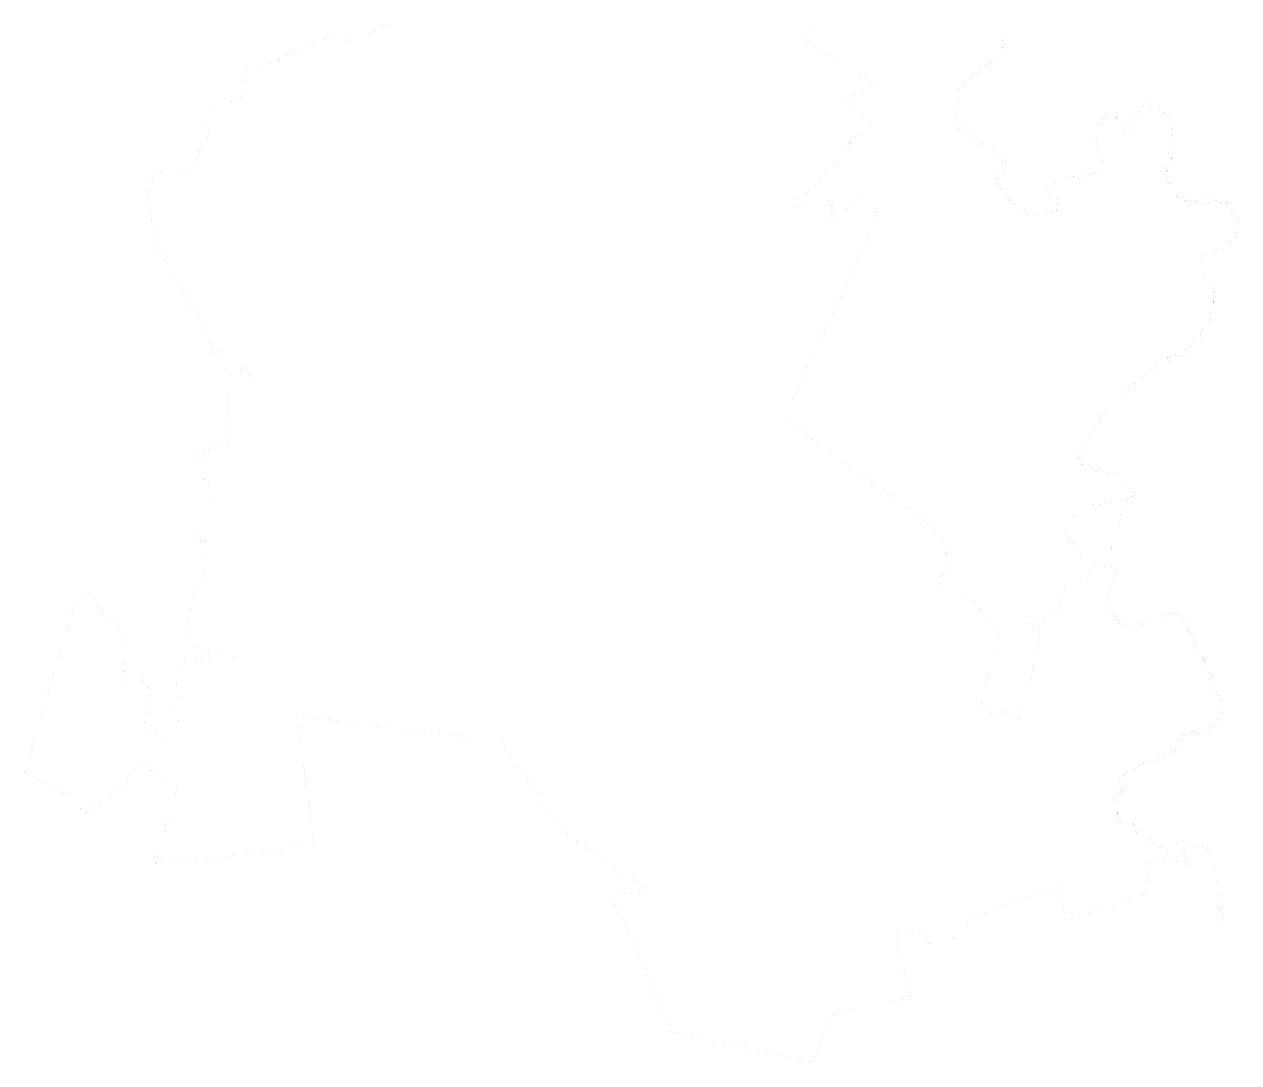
# Model space of a CAD drawing. Header units: millimetres. Extents: x 1265826 to 1360210, y 383897 to 506623.
# Drawn here: x 1345073 to 1357670, y 383897 to 394674 of the extents above; entities that cross this region are included whole.
import ezdxf

# ---------------------------------------------------------------- set-up
doc = ezdxf.new("R2010")
doc.units = ezdxf.units.MM
doc.layers.add('14', color=7, linetype='Continuous')

msp = doc.modelspace()

# ---------------------------------------------------------------- linework, layer by layer
at = {"layer": '14', "color": 12, "const_width": 0.17, "flags": 128}
for points in [[(1348866.2, 394705.9), (1348809.9, 394662.3), (1348757.1, 394631.2), (1348712.8, 394600.4), (1348642.2, 394571.1), (1348605.2, 394553.1), (1348555.6, 394531.5), (1348507.9, 394502.8), (1348478.3, 394499), (1348425.9, 394517.5), (1348372, 394529.6), (1348315.4, 394553.5), (1348284.8, 394566.5), (1348252.3, 394564.8), (1348212.7, 394543), (1348181.4, 394518), (1348115.8, 394489), (1348068.3, 394477), (1348023.4, 394457.5), (1347970.4, 394438.3), (1347910.9, 394409.9), (1347847.6, 394381), (1347795.7, 394351.3), (1347743.4, 394309.7), (1347687.6, 394290.5), (1347634.4, 394275.7), (1347609.4, 394267.4), (1347579.3, 394256.6), (1347557.9, 394254.1), (1347496, 394244.3), (1347478.4, 394244.5), (1347450.5, 394247), (1347396.5, 394224.6), (1347375.4, 394173.5), (1347364.5, 394100.9), (1347360.3, 394034.6), (1347351.5, 393967.5), (1347317.1, 393900.2), (1347275.5, 393867.7), (1347210.3, 393869.6), (1347172.5, 393875.2), (1347137.2, 393874.8), (1347108.1, 393845.2), (1347078.6, 393838.6), (1347052.5, 393824.8), (1347040.7, 393807.4), (1347024.2, 393789.4), (1346990.6, 393753.2), (1346960, 393728.1), (1346943.6, 393700.9), (1346940.7, 393676.6), (1346960.6, 393647.9), (1346990.3, 393622.9), (1346996.5, 393569), (1346972.5, 393506), (1346950.2, 393450.9), (1346902.9, 393377.1), (1346876, 393310), (1346834.4, 393210.5), (1346776.6, 393139.4), (1346700.6, 393149.9), (1346603.1, 393179.9), (1346529.6, 393216.5), (1346504.3, 393177), (1346508.9, 393165.2), (1346426.7, 393029.2), (1346366.1, 393062.6), (1346330.2, 393088.1), (1346340.3, 393006.8), (1346347.7, 392949.5), (1346343.2, 392949.7), (1346347.4, 392922.5), (1346351.9, 392922.4), (1346415.7, 392493.2), (1346437.9, 392408.6), (1346862.1, 391633.4), (1347013.2, 391350.9), (1347015.6, 391315.9), (1347023.4, 391308.7), (1347030.3, 391297.1), (1347031.6, 391269.7), (1347077.1, 391280), (1347112.9, 391288.7), (1347126.2, 391286.3), (1347130.9, 391261.7), (1347149.1, 391175.2), (1347160.3, 391127), (1347163.9, 391085.7), (1347168.6, 391029.6), (1347361.8, 391108.1), (1347370.3, 391110.8), (1347417.5, 390961.3), (1347326.1, 390922.3), (1347261.7, 390895.8), (1347217.8, 390880.8), (1347177.2, 390872.4), (1347187.8, 390671.3), (1347200.9, 390442.1), (1347205.4, 390337.9), (1347003.2, 390330.5), (1346992.8, 390241.3), (1346885.5, 390234.1), (1346875.9, 390171.4), (1346872.9, 390137.2), (1346965.6, 390141.1), (1346950.7, 390035.9), (1346947.2, 389995.7), (1346945.8, 389962.5), (1346945.3, 389943.7), (1346958.5, 389919.3), (1347006.1, 389865.4), (1347028.6, 389840), (1347023.2, 389822.1), (1347020.2, 389812.1), (1347009, 389775), (1346992.6, 389716.2), (1346979.4, 389670.2), (1346963.2, 389555.3), (1346943.2, 389488.7), (1346929.2, 389482.2), (1346891.5, 389469.9), (1346835.5, 389451.6), (1346869.7, 389298.9), (1346891.9, 389297.5), (1346945, 389321.2), (1346952.1, 389304.6), (1346952.9, 389277.5), (1346955.2, 389254.7), (1346940.4, 389190), (1346938, 389158.4), (1346940.6, 389091.7), (1346947.6, 389033.8), (1346935.3, 389005.5), (1346925, 388975.9), (1346875.7, 388834.3), (1346834.9, 388701.3), (1346811, 388626.8), (1346799.3, 388589.2), (1346769.2, 388465.5), (1346753, 388371.8), (1346758.6, 388232.6), (1346826.9, 388206.4), (1346917.6, 388179.2), (1347062.4, 388162.7), (1347190.8, 388155.5), (1347258.8, 388132.7), (1347278.6, 388113.4), (1347202.4, 388078.4), (1347154.8, 388068.8), (1347065.1, 388077.5), (1346935.3, 388073), (1346679.1, 388057.5), (1346666.9, 388024), (1346685.3, 388002.1), (1346686.9, 387994.8), (1346683.3, 387984.5), (1346667.3, 387959), (1346652.2, 387929.6), (1346642.2, 387892.1), (1346643.1, 387865), (1346653.7, 387820.3), (1346673.2, 387750.4), (1346675.9, 387691.7), (1346680.2, 387660.8), (1346680.9, 387602.3), (1346662.6, 387591.1), (1346635.6, 387579.2), (1346618.1, 387569.5), (1346609.4, 387556.3), (1346608, 387542.3), (1346614.7, 387527.7), (1346624.3, 387522.6), (1346652.2, 387510.3), (1346658.1, 387501.3), (1346658.4, 387468.3), (1346665.8, 387450), (1346681.4, 387426.6), (1346685.1, 387415.7), (1346667.7, 387394.3), (1346660.4, 387390.5), (1346645.8, 387383.8), (1346639.2, 387376.5), (1346634.9, 387361.8), (1346628.4, 387353.6), (1346626.2, 387356.5), (1346612.1, 387351.6), (1346593.6, 387343.2), (1346576.4, 387330.4), (1346533.2, 387283.3), (1346378.9, 387354.2), (1346330.2, 387374.2), (1346315.7, 387407.7), (1346316.4, 387440.7), (1346326.3, 387470.4), (1346340.1, 387503.6), (1346369.5, 387571.4), (1346389.9, 387615.5), (1346397.4, 387676.3), (1346391.9, 387725.4), (1346373, 387770.1), (1346355.4, 387796.2), (1346332.8, 387831.8), (1346311.6, 387862), (1346280.9, 387891.6), (1346223.5, 387870), (1346148, 387857.4), (1346105.4, 387850.8), (1346089.5, 387890.5), (1346101.7, 387919.5), (1346111.7, 387940.4), (1346112.8, 387979.7), (1346116.2, 388013.4), (1346097.1, 388125.9), (1346076.1, 388288.6), (1346030.8, 388487.3), (1345963.4, 388470.7), (1345945.8, 388472.1), (1345931.8, 388480.8), (1345908.1, 388512.9), (1345875.9, 388568.8), (1345866.2, 388587.7), (1345856.1, 388607.2), (1345828.7, 388651.5), (1345819.8, 388672.1), (1345805.4, 388718.7), (1345795, 388784.2), (1345792.8, 388797.2), (1345634.7, 388704.2), (1345599.8, 388676.5), (1345593.3, 388667.9), (1345560.1, 388565.7), (1345330.2, 387766.3), (1345220.3, 387403.1), (1345072.7, 386909.2), (1345080.4, 386908.7), (1345082.7, 386907.3), (1345498.7, 386688), (1345610.2, 386634.2), (1345614.2, 386632.1), (1345638.4, 386571), (1345646.4, 386550.6), (1345653.4, 386532.7), (1345674.1, 386494.9), (1345713.5, 386493.7), (1345742.8, 386500.6), (1345930.9, 386637.1), (1346106.8, 386801.4), (1346260.5, 386997.1), (1346500.6, 386871.1), (1346668.8, 386779.5), (1346558.5, 386391.4), (1346436.1, 385960.7), (1346778.3, 385984.8), (1346923, 386003.8), (1347291.5, 386054.5), (1347700.9, 386111.8), (1348075.1, 386164.2), (1348060.8, 386315.7), (1348015.9, 386629.3), (1347979.8, 386920.2), (1347943.9, 387173), (1347895.2, 387500.6), (1348269.9, 387450.6), (1348608.2, 387403.7), (1348908.2, 387378.4), (1349303.9, 387327.3), (1349675.9, 387275.9), (1349870.8, 387248), (1350009.3, 387210.2), (1350031, 387217.9), (1350031, 387217), (1350146.8, 387012.8), (1350338.7, 386795.2), (1350654.4, 386293.7), (1351537.1, 385694.6), (1351168.7, 385636.3), (1351162.4, 385629.5), (1351513, 384861.9), (1351794.7, 384216.2), (1351852.5, 384205.3), (1352522.6, 384058.6), (1352676.9, 384024.8), (1353259.4, 383897.3), (1353407.3, 384380.9), (1354270.3, 384565.7), (1354111.6, 385217.3), (1354392.1, 385262), (1354400.7, 385253.5), (1354418.6, 385127.6), (1354863.5, 385217.8), (1354858.5, 385388.3), (1355815.2, 385733.7), (1355870.5, 385381.1), (1356524.9, 385584.5), (1356766.3, 385654.3), (1356712.1, 385954.5), (1356945.1, 386026.7)], [(1356945.1, 386026.7), (1356934.3, 386047.7), (1356918.9, 386067), (1356906.7, 386081.1), (1356895.2, 386093.9), (1356872.9, 386113.2), (1356845.6, 386135.7), (1356792.5, 386168.8), (1356736, 386188.6), (1356700.1, 386207.5), (1356656.1, 386230.2), (1356638.8, 386256.8), (1356615.3, 386273.4), (1356605.1, 386288.8), (1356588.1, 386303.7), (1356580.6, 386312.3), (1356571.3, 386324.4), (1356561.4, 386336.7), (1356552.9, 386348.8), (1356539.6, 386358.6), (1356532.7, 386365.9), (1356526.3, 386371.2), (1356505.2, 386371.8), (1356490.4, 386370.5), (1356464.1, 386374.4), (1356437.6, 386397), (1356421.9, 386411.6), (1356409.5, 386425.8), (1356405.7, 386432.6), (1356403.2, 386437.7), (1356397.6, 386444.5), (1356395.3, 386456.1), (1356394.9, 386463.4), (1356394.3, 386468.6), (1356394.2, 386474.7), (1356394.6, 386482.4), (1356393.7, 386497), (1356389.8, 386506.7), (1356390.5, 386515.6), (1356397.4, 386533.9), (1356398.4, 386549), (1356395.3, 386559.7), (1356390.9, 386577.5), (1356377.9, 386592.8), (1356370.8, 386611.7), (1356358.3, 386633.9), (1356363.5, 386657.8), (1356376.3, 386667.1), (1356396.1, 386676.7), (1356418.9, 386687.5), (1356444.4, 386708.1), (1356441.8, 386747), (1356439.1, 386753.8), (1356429.6, 386767.6), (1356419.2, 386784.8), (1356426.1, 386804.6), (1356435.7, 386830.1), (1356439.2, 386845.9), (1356448.3, 386868.2), (1356456.4, 386892.5), (1356467.2, 386907.3), (1356482.4, 386920), (1356504, 386934.3), (1356518.1, 386945.4), (1356529, 386952.3), (1356545.8, 386965.8), (1356563, 386967.1), (1356580.6, 386970.6), (1356595.3, 386970.3), (1356609.2, 386966.4), (1356619.6, 386968.2), (1356628, 386974), (1356632.2, 386979.6), (1356634.2, 386983.1), (1356639.3, 386990.6), (1356649.3, 387003.6), (1356662, 387015.2), (1356678.9, 387022.2), (1356695.3, 387023.2), (1356721.5, 387019.8), (1356750.1, 387022.8), (1356778.9, 387026.3), (1356800.8, 387030.3), (1356827, 387036.2), (1356847.9, 387044.1), (1356868.7, 387066.8), (1356891.3, 387085.8), (1356927, 387118.9), (1356955.5, 387132.9), (1356978.9, 387152.3), (1356997.8, 387176.3), (1357002.9, 387183.6), (1357011.7, 387199.1), (1357020.1, 387212.5), (1357035.5, 387240.2), (1357053.4, 387260), (1357066.3, 387272.2), (1357083.3, 387283.9), (1357100.3, 387294.7), (1357118.5, 387302.8), (1357138.4, 387314.2), (1357155.8, 387325.5), (1357171, 387330.7), (1357193.5, 387332.2), (1357212.1, 387330.8), (1357228.3, 387332.7), (1357244, 387330.2), (1357264.5, 387330.5), (1357284, 387339.9), (1357309.3, 387354.1), (1357328.9, 387362.5), (1357347.3, 387370.9), (1357365, 387380.7), (1357385.6, 387394.3), (1357404.3, 387408), (1357426.9, 387418.3), (1357437.6, 387431.5), (1357447.5, 387448.6), (1357456.6, 387463.6), (1357464.8, 387474.2), (1357469.7, 387481.9), (1357474.3, 387494.6), (1357473.4, 387501.4), (1357474.5, 387508.8), (1357479.2, 387528), (1357478.6, 387542.2), (1357484.7, 387562.4), (1357484.5, 387590.3), (1357488.7, 387602.4), (1357490.1, 387624.7), (1357475.5, 387676.2), (1357462.2, 387696.6), (1357447.1, 387717.8), (1357430.8, 387742.4), (1357416, 387765), (1357383.9, 387806.7), (1357364.2, 387847.7), (1357366.2, 387876.5), (1357370.4, 387903.1), (1357369, 387924.8), (1357365.5, 387949.5), (1357359.1, 387969), (1357346.6, 387986.9), (1357333.6, 388006.6), (1357320.6, 388033.5), (1357302.1, 388067.3), (1357289.3, 388091), (1357275.8, 388118.7), (1357264.4, 388143.2), (1357251.3, 388164.9), (1357239.8, 388187.6), (1357228.6, 388207.7), (1357223.6, 388229.4), (1357216.1, 388254.1), (1357200.6, 388282.2), (1357188, 388306.4), (1357176.4, 388329.3), (1357162.9, 388351.7), (1357154.5, 388373.6), (1357130.9, 388409.1), (1357106.2, 388444.7), (1357088.2, 388471.5), (1357067.1, 388510.6), (1357037.1, 388544.2), (1357016.4, 388555.4), (1357002.2, 388558.5), (1356975, 388555.2), (1356949.7, 388552), (1356930.8, 388544.9), (1356915.6, 388532.8), (1356902.9, 388524.3), (1356892.8, 388516.1), (1356873.6, 388503.2), (1356850.5, 388496.6), (1356832.7, 388496.1), (1356808.8, 388499.8), (1356776.8, 388508.8), (1356750.9, 388511), (1356731.6, 388505), (1356717.5, 388498.7), (1356710.8, 388493.3), (1356703.1, 388481), (1356687.7, 388458), (1356670.9, 388439.6), (1356646.9, 388416.6), (1356614.7, 388398.7), (1356564.8, 388402.1), (1356520.6, 388402.5), (1356479, 388438.1), (1356442.6, 388451.9), (1356407.2, 388475.2), (1356385.4, 388503.5), (1356367.5, 388523.2), (1356337.5, 388539.8), (1356314.1, 388555.6), (1356300.5, 388574.2), (1356289.4, 388597.3), (1356285.8, 388609.5), (1356279, 388628.2), (1356274.8, 388644.1), (1356281.6, 388653.8), (1356295.2, 388659.3), (1356304.4, 388667.3), (1356310.4, 388676.2), (1356311.3, 388689.8), (1356308.7, 388697.9), (1356306.4, 388703.5), (1356306.6, 388709.1), (1356306.5, 388722.6), (1356313.5, 388729.1), (1356316.4, 388767.7), (1356324.8, 388786.1), (1356325.2, 388805.6), (1356332.4, 388848.3), (1356342.6, 388877.9), (1356353, 388898.6), (1356369, 388924), (1356379.7, 388951.2), (1356383, 388978.2), (1356376.2, 389004.4), (1356368.9, 389019.2), (1356352.3, 389038.8), (1356336.3, 389045.9), (1356316.5, 389048.7), (1356294.8, 389048.5), (1356279.1, 389049.9), (1356260.1, 389052), (1356245.7, 389063), (1356223.8, 389077.1), (1356209.5, 389085.3), (1356190.4, 389086.5), (1356180.3, 389082.8), (1356167, 389075.4), (1356151.6, 389068.3), (1356139.8, 389028.5), (1356125.3, 388986.2), (1356112.4, 388958.4), (1356080.7, 388924.9), (1356061.2, 388913.4), (1356030.2, 388905.2), (1356003.1, 388907.6), (1355966.8, 388898.5), (1355931.4, 388874.6), (1355915.2, 388858.3), (1355905.4, 388851), (1355873.9, 388827.3), (1355828.6, 388754.6), (1355817.8, 388616.2), (1355790.5, 388550.4), (1355712.6, 388539.9), (1355676.1, 388512.7), (1355650.7, 388493.5), (1355638.7, 388492.8), (1355616.3, 388500), (1355593.5, 388506), (1355533.1, 388524.6), (1355525.6, 388526.9), (1355496.9, 388520.9), (1355483, 388495.5), (1355484.4, 388485.1), (1355517.5, 388442), (1355594.2, 388392.7), (1355608.1, 388360.6), (1355562.6, 388115.4), (1355530.1, 387950.9), (1355523.4, 387927.7), (1355470.7, 387744.3), (1355429.9, 387601.6), (1355395.2, 387476.8), (1355394.5, 387472.8), (1355279.2, 387523.4), (1355221.3, 387538.9), (1355203.5, 387536.2), (1355195, 387520.3), (1355184.9, 387480.5), (1355157.3, 387496.6), (1355129.1, 387499.7), (1355100.1, 387516.3), (1355062, 387558.7), (1355019, 387609.1), (1354976.7, 387671.6), (1355040.9, 387810.6), (1355128, 388100.4), (1355148.6, 388167.1), (1355149.6, 388176), (1355170.7, 388236.1), (1355181.5, 388309.5), (1355181.1, 388358.8), (1355170.5, 388382.1), (1355146.2, 388418.8), (1355117.7, 388448.8), (1355105.8, 388462.8), (1355079, 388494.3), (1355027.8, 388550.3), (1354984.8, 388607.8), (1354925.6, 388671.9), (1354864.1, 388729.1), (1354798.4, 388779.3), (1354754, 388788.3), (1354713.7, 388784.9), (1354664.8, 388779.5), (1354636, 388774), (1354609.6, 388775.4), (1354588.1, 388822.4), (1354570, 388847.5), (1354534.5, 388924.2), (1354579.9, 388946.5), (1354629.7, 388965.1), (1354693.3, 388988.7), (1354694.9, 389013.2), (1354691.5, 389031.1), (1354684.1, 389051.3), (1354666.8, 389082.1), (1354641.2, 389144.3), (1354628.3, 389176.2), (1354632.4, 389196.3), (1354634.1, 389201.4), (1354629.9, 389251.5), (1354612, 389314.4), (1354593.2, 389360.9), (1354575.6, 389387.8), (1354552, 389412), (1354481.6, 389466), (1354401.2, 389528.4), (1354313.9, 389592.8), (1354222.3, 389660.6), (1354120.4, 389736.8), (1354030, 389800.1), (1353928.4, 389871.5), (1353833.8, 389941.4), (1353759.5, 389996.2), (1353703.8, 390034.8), (1353565.4, 390133.5), (1353464.4, 390210.2), (1353348.4, 390291.1), (1353029.7, 390525.6), (1353020.9, 390543.9), (1353005.6, 390561.3), (1352991.4, 390608.2), (1352994.4, 390654.1), (1352999.2, 390674.5), (1353007.6, 390696.1), (1353021.6, 390730.8), (1353084.9, 390863.7), (1353110.8, 390922), (1353145.8, 390995.9), (1353194.3, 391102.2), (1353238.8, 391194.9), (1353295, 391316.8), (1353338.9, 391416.7), (1353426.4, 391607.8), (1353446.7, 391644), (1353461.5, 391667.9), (1353557.5, 391886.5), (1353606.2, 391991.3), (1353654.7, 392099.4), (1353721.5, 392242.8), (1353781.1, 392369.1), (1353843.4, 392507.6), (1353868.9, 392563.7), (1353920.6, 392674.1), (1353938.4, 392752.7), (1353919.9, 392752.2), (1353896.2, 392763.4), (1353808.6, 392828.7), (1353747.8, 392863.3), (1353732.7, 392867.8), (1353716.8, 392863.5), (1353678.8, 392838.7), (1353653.9, 392816.7), (1353611.2, 392766.3), (1353600.4, 392758.9), (1353549.7, 392776.8), (1353528.8, 392778.9), (1353513.8, 392776.5), (1353503.4, 392764.1), (1353495.7, 392753.2), (1353491.8, 392733.1), (1353486.1, 392655.8), (1353482.1, 392642.1), (1353470.4, 392622.5), (1353460, 392614.7), (1353447.3, 392609.6), (1353426.8, 392609), (1353394.4, 392625.1), (1353371.1, 392642.3), (1353366, 392650.4), (1353366.4, 392659.5), (1353372.2, 392673.2), (1353381.7, 392684.2), (1353388, 392687.5), (1353403.5, 392681.2), (1353424.5, 392675.9), (1353437.2, 392681.9), (1353442.6, 392693.8), (1353459.9, 392757.6), (1353461.6, 392775.6), (1353460.1, 392785.6), (1353450.5, 392796.4), (1353437.2, 392804.6), (1353429, 392813.6), (1353426.1, 392833.6), (1353408.7, 392847.6), (1353363, 392878.2), (1353358.9, 392886.2), (1353360.6, 392897.1), (1353376.4, 392921.8), (1353379, 392938.7), (1353374.4, 392951.4), (1353330.1, 392989), (1353328.8, 392988.9), (1353284.7, 392946.1), (1353243.5, 392903), (1353131.3, 392828.7), (1353097.1, 392790.8), (1353058.5, 392729.3), (1353056.5, 392777.6), (1353050.9, 392872.7), (1353092.9, 392854.5), (1353179.1, 392912.6), (1353274.7, 392995.1), (1353381.2, 393108.9), (1353440.1, 393183.9), (1353476.4, 393222.4), (1353502.6, 393229.6), (1353536.9, 393256.4), (1353570.6, 393291.4), (1353564, 393302), (1353597, 393357), (1353625, 393421), (1353629, 393427), (1353629, 393429), (1353643, 393457), (1353669, 393484), (1353751, 393544), (1353763, 393566.2), (1353795.5, 393591.5), (1353815.5, 393611.9), (1353829.4, 393625.2), (1353848.1, 393640), (1353836.7, 393652.5), (1353835.3, 393654), (1353770.1, 393725.6), (1353734, 393751.6), (1353725.4, 393757.8), (1353689.5, 393783.8), (1353653.4, 393816.4), (1353627.3, 393846), (1353613.1, 393870.3), (1353684.8, 393949.2), (1353760.1, 394016.4), (1353775.9, 394005.5), (1353805.1, 393975), (1353840.7, 393950.3), (1353853, 393946.5), (1353866.4, 393948.8), (1353902.1, 393971.8), (1353927.3, 394000), (1353729.3, 394151.7), (1353541, 394277.5), (1353427.7, 394350), (1353271.6, 394445.3), (1353264, 394449.9), (1353149.9, 394532.6), (1353215.3, 394603.2), (1353237.4, 394641.3), (1353243.1, 394662.9), (1353231, 394700.8)], [(1355196.6, 394688.2), (1355202.9, 394638.6), (1355204, 394547.7), (1355207.2, 394470.6), (1355206.6, 394439.5), (1355203.2, 394395.1), (1355199.6, 394373.7), (1355157.8, 394327.7), (1355071.8, 394273), (1355063.7, 394267.7), (1355060.6, 394265.1), (1355058, 394262.9), (1355033.4, 394251.7), (1355018.2, 394241.5), (1355003.7, 394228.3), (1354972.5, 394205.3), (1354939.4, 394171.8), (1354914.8, 394154), (1354881.9, 394128.7), (1354850.2, 394104.8), (1354796.1, 394065), (1354787.8, 394047.7), (1354775.2, 394020.3), (1354745.4, 393937.9), (1354727.4, 393828.9), (1354723.4, 393754.4), (1354729.1, 393708.7), (1354734.9, 393685.5), (1354748.6, 393641.5), (1354769.1, 393603.1), (1354789.9, 393573.3), (1354825, 393535.1), (1354886.8, 393500.7), (1354929.6, 393477.7), (1354979.9, 393446), (1355015, 393424.1), (1355079.2, 393388.6), (1355133.4, 393351.9), (1355158.4, 393323.9), (1355183.1, 393303.7), (1355208.6, 393277.5), (1355216.8, 393266.6), (1355223.1, 393252.1), (1355225.7, 393238.9), (1355223.8, 393226), (1355221.1, 393209.7), (1355215.9, 393194.4), (1355199.9, 393167.2), (1355179.5, 393137.1), (1355161, 393107.6), (1355156.4, 393097.8), (1355149.8, 393087.3), (1355144.7, 393077.6), (1355141.2, 393057.5), (1355146.6, 393031.5), (1355155.6, 393016.3), (1355165.5, 392995.3), (1355185.4, 392973.5), (1355198.4, 392956.2), (1355225, 392928.1), (1355256.4, 392900.2), (1355273.2, 392884.1), (1355282.5, 392866.4), (1355293.3, 392850.6), (1355309.8, 392828), (1355337.9, 392796.1), (1355364.5, 392768.3), (1355389.1, 392748.4), (1355403.8, 392737.1), (1355423.8, 392727.1), (1355448.4, 392715.8), (1355469.4, 392706.5), (1355504.8, 392698.7), (1355529.9, 392692), (1355556.6, 392695.4), (1355575, 392704.7), (1355593.9, 392708.5), (1355609.7, 392713.1), (1355628.3, 392711), (1355664.8, 392706.9), (1355689.5, 392703.4), (1355711.6, 392704.5), (1355740.8, 392709), (1355765.3, 392720), (1355785.4, 392743.6), (1355791.7, 392760.4), (1355796.4, 392770), (1355801.1, 392797.6), (1355802, 392818.1), (1355800.6, 392831), (1355795.2, 392844.7), (1355783.6, 392859.3), (1355769.3, 392871.6), (1355745.5, 392888.8), (1355718.3, 392912), (1355692.9, 392936.5), (1355685.3, 392948.2), (1355683.5, 392957.2), (1355689.6, 392972.9), (1355705.6, 392986.3), (1355720.1, 393000.9), (1355737.4, 393015.6), (1355754.3, 393022.3), (1355767.2, 393024.8), (1355784.1, 393024.6), (1355816.1, 393032), (1355842.6, 393034.4), (1355877.6, 393047.5), (1355917.9, 393054.4), (1355956.6, 393065.9), (1356013.4, 393074.3), (1356051.3, 393074.9), (1356097.3, 393078.6), (1356135, 393084.1), (1356169, 393098.2), (1356195, 393111.1), (1356213.8, 393126.5), (1356230.3, 393153.3), (1356242.3, 393177.3), (1356253, 393219.7), (1356261, 393261.5), (1356261.3, 393287.9), (1356254.7, 393319.6), (1356232, 393354.7), (1356219.6, 393381), (1356209.5, 393417), (1356197.5, 393443), (1356199, 393461.2), (1356209.9, 393528), (1356220.6, 393552.5), (1356230.6, 393588), (1356235.6, 393620), (1356245.1, 393649.8), (1356266.8, 393686.7), (1356282.1, 393700.3), (1356299.6, 393705.3), (1356317.9, 393708.7), (1356331.8, 393703.1), (1356343.9, 393696.3), (1356360.3, 393686.7), (1356384.9, 393672.1), (1356410.3, 393631), (1356430.5, 393605.8), (1356461.1, 393580.3), (1356480.5, 393564.5), (1356505.6, 393565.5), (1356532.1, 393570.3), (1356554.7, 393580.5), (1356578, 393601.2), (1356604.2, 393629.5), (1356621.5, 393674.1), (1356626.2, 393735.9), (1356632.8, 393761.8), (1356645, 393787.9), (1356654.3, 393804.5), (1356672.8, 393820), (1356691, 393831.9), (1356706, 393840.6), (1356724.3, 393840.3), (1356742.2, 393841.3), (1356758.6, 393837.4), (1356788.4, 393828.3), (1356816.5, 393815.6), (1356847.6, 393793.7), (1356870.6, 393774), (1356900.6, 393744.9), (1356916.5, 393725.2), (1356947.7, 393684.7), (1356955.1, 393672.1), (1356959.3, 393661.2), (1356966.6, 393632.4), (1356978.1, 393600.4), (1356980.2, 393581.4), (1356979.4, 393566.9), (1356974.5, 393542.4), (1356966.5, 393516), (1356956.8, 393465.9), (1356950.2, 393443.4), (1356948.2, 393430.7), (1356943.4, 393390), (1356947.5, 393295.6), (1356948.9, 393257.7), (1356944.5, 393227.5), (1356934, 393211.5), (1356921.5, 393198.6), (1356914.6, 393188.2), (1356908.4, 393169.6), (1356908.1, 393134.1), (1356909.8, 393114.5), (1356914.4, 393102.1), (1356922.4, 393092.1), (1356926.6, 393076.6), (1356930.3, 393047.6), (1356932.4, 393034.1), (1356932.1, 393003.5), (1356935, 392986.9), (1356946.6, 392967.4), (1356965.8, 392947.4), (1356978.5, 392934), (1356992.3, 392924.6), (1357007, 392914.1), (1357020.9, 392901.2), (1357034.7, 392887.7), (1357046.3, 392880.2), (1357055.3, 392868.6), (1357070.1, 392863.2), (1357087.2, 392857.1), (1357118.4, 392842), (1357171.6, 392828.2), (1357230.2, 392819.3), (1357252.9, 392816.4), (1357293.2, 392812.8), (1357316.5, 392810.1), (1357337.5, 392810.6), (1357362.3, 392821.5), (1357388.2, 392821.5), (1357405.4, 392822.9), (1357426.9, 392823.1), (1357487.9, 392824.6), (1357506.4, 392819.6), (1357522.6, 392815.8), (1357530.6, 392812.1), (1357546.7, 392804.2), (1357562.7, 392790.1), (1357575.6, 392770.7), (1357596.5, 392749.9), (1357611.6, 392721.8), (1357623.1, 392704), (1357635.9, 392671.3), (1357641.7, 392646.7), (1357642.4, 392609.4), (1357639.7, 392553.3), (1357633.9, 392519.5), (1357631.7, 392496.8), (1357624.7, 392474.5), (1357612.9, 392451.7), (1357590.4, 392420.7), (1357552.1, 392398.5), (1357518.4, 392379.9), (1357493.8, 392365.9), (1357442.6, 392344.8), (1357399.2, 392327.6), (1357374, 392319.7), (1357345.2, 392309.5), (1357314.2, 392292), (1357295, 392280), (1357281.9, 392263.6), (1357269.8, 392248.3), (1357256.9, 392219), (1357256.9, 392160.7), (1357266, 392116.3), (1357272.6, 392084.2), (1357283.3, 392062.7), (1357295.1, 392048.2), (1357313.8, 392029.4), (1357324.5, 392005.5), (1357339.8, 391989.2), (1357372.8, 391949.7), (1357403.5, 391909), (1357413, 391885.7), (1357413.2, 391847.7), (1357408.9, 391799.8), (1357409.1, 391770.2), (1357400.1, 391719.3), (1357387, 391679.5), (1357373.3, 391645.5), (1357366.6, 391605.2), (1357342.8, 391575), (1357326.1, 391543.2), (1357314.1, 391529.3), (1357304.2, 391517.3), (1357298.9, 391509.5), (1357296, 391496.5), (1357285.2, 391479.8), (1357268.7, 391455.4), (1357255.2, 391435.8), (1357237.7, 391413), (1357207.9, 391372.2), (1357187.8, 391348.7), (1357157.7, 391316.9), (1357123.7, 391291.6), (1357081.7, 391269), (1357044.8, 391260.8), (1357003.2, 391246.7), (1356970, 391235.2), (1356948.5, 391224.1), (1356938.9, 391219.6), (1356928.5, 391209.2), (1356911.9, 391196.5), (1356890.5, 391175.1), (1356847.1, 391155.9), (1356826.8, 391146.8), (1356811.1, 391137.2), (1356798.7, 391129.4), (1356769, 391100.5), (1356745.6, 391079.5), (1356674.6, 391020.8), (1356619.7, 390980.5), (1356550.9, 390928), (1356485.7, 390877.9), (1356438.6, 390817.5), (1356414, 390781.6), (1356378.8, 390756.3), (1356332.7, 390715.9), (1356300.8, 390682.2), (1356264.9, 390641.8), (1356242.2, 390603.4), (1356217.7, 390564.2), (1356206.3, 390541.4), (1356194.1, 390523.9), (1356183.9, 390500.5), (1356164, 390470.2), (1356149.1, 390441.7), (1356138.1, 390426.3), (1356129.4, 390413.9), (1356114.6, 390394.9), (1356100.1, 390377.4), (1356087.9, 390361), (1356073.9, 390340.1), (1356061.2, 390321.5), (1356028.1, 390278.4), (1356015.7, 390263.3), (1356001.4, 390240), (1355994.2, 390225.2), (1355991.9, 390214.1), (1355990, 390196), (1355992.4, 390182.8), (1355996.2, 390174.7), (1356000.9, 390159.9), (1356016.1, 390137.9), (1356037.1, 390115.1), (1356054.8, 390097), (1356083.7, 390078.5), (1356131.7, 390062.8), (1356190.6, 390038.8), (1356230.4, 390030.1), (1356255.1, 390030.1), (1356292.9, 390025.1), (1356313.5, 390019.4), (1356335, 390010.9), (1356397.5, 389996.5), (1356413, 389987.5), (1356419.6, 389979.1), (1356417.9, 389939.5), (1356424.2, 389933.2), (1356452.6, 389908.9), (1356471.7, 389891.2), (1356494.6, 389877.5), (1356507.2, 389870), (1356529.1, 389857.5), (1356551.2, 389845.5), (1356571.4, 389835.8), (1356584.6, 389829), (1356595.1, 389823.6), (1356598.9, 389808), (1356589.3, 389794.5), (1356572.4, 389777.1), (1356541.5, 389761.1), (1356509.9, 389746.6), (1356481, 389739.5), (1356453.5, 389731.2), (1356438.3, 389727.9), (1356408.7, 389725.5), (1356378.5, 389725.1), (1356357.8, 389719.6), (1356323.3, 389711.4), (1356300.1, 389700.7), (1356269.7, 389693.7), (1356249, 389691.2), (1356223.9, 389682.6), (1356206.9, 389687.4), (1356187.7, 389691.7), (1356169.1, 389695), (1356155.4, 389691.8), (1356142.6, 389680.5), (1356128.5, 389674.3), (1356113.5, 389676.3), (1356101.2, 389673.2), (1356089.4, 389667.9), (1356079, 389660.2), (1356072.3, 389648), (1356049.5, 389626), (1356021.6, 389601.8), (1356007.1, 389589.7), (1355982.7, 389569.9), (1355960.7, 389563), (1355941.6, 389558.6), (1355918.2, 389560.8), (1355905.6, 389561.7), (1355882.5, 389551.2), (1355871.6, 389534.9), (1355864, 389517.2), (1355857.6, 389479.1), (1355858.2, 389460.5), (1355860.2, 389443.8), (1355859.8, 389433.7), (1355862, 389408.5), (1355870.1, 389386), (1355890.8, 389362), (1355908.1, 389343.1), (1355929.4, 389310.4), (1355947.4, 389272.2), (1355962.2, 389251.7), (1355984, 389225.5), (1356006.4, 389197.1), (1356021.2, 389174.2), (1356032.3, 389141.2), (1356043.7, 389113.8), (1356064.1, 389094.4), (1356088.1, 389082.1), (1356113.2, 389076.8), (1356133.2, 389070.8), (1356151.6, 389068.3), (1356167, 389075.4), (1356180.3, 389082.8), (1356190.4, 389086.5), (1356209.5, 389085.3), (1356223.8, 389077.1), (1356245.7, 389063), (1356260.1, 389052), (1356279.1, 389049.9), (1356294.8, 389048.5), (1356316.5, 389048.7), (1356336.3, 389045.9), (1356352.3, 389038.8), (1356368.9, 389019.2), (1356376.2, 389004.4), (1356383, 388978.2), (1356379.7, 388951.2), (1356369, 388924), (1356353, 388898.6), (1356342.6, 388877.9), (1356332.4, 388848.3), (1356325.2, 388805.6), (1356324.8, 388786.1), (1356316.4, 388767.7), (1356313.5, 388729.1), (1356306.5, 388722.6), (1356306.6, 388709.1), (1356306.4, 388703.5), (1356308.7, 388697.9), (1356311.3, 388689.8), (1356310.4, 388676.2), (1356304.4, 388667.3), (1356295.2, 388659.3), (1356281.6, 388653.8), (1356274.8, 388644.1), (1356279, 388628.2), (1356285.8, 388609.5), (1356289.4, 388597.3), (1356300.5, 388574.2), (1356314.1, 388555.6), (1356337.5, 388539.8), (1356367.5, 388523.2), (1356385.4, 388503.5), (1356407.2, 388475.2), (1356442.6, 388451.9), (1356479, 388438.1), (1356520.6, 388402.5), (1356564.8, 388402.1), (1356614.7, 388398.7), (1356646.9, 388416.6), (1356670.9, 388439.6), (1356687.7, 388458), (1356703.1, 388481), (1356710.8, 388493.3), (1356717.5, 388498.7), (1356731.6, 388505), (1356750.9, 388511), (1356776.8, 388508.8), (1356808.8, 388499.8), (1356832.7, 388496.1), (1356850.5, 388496.6), (1356873.6, 388503.2), (1356892.8, 388516.1), (1356902.9, 388524.3), (1356915.6, 388532.8), (1356930.8, 388544.9), (1356949.7, 388552), (1356975, 388555.2), (1357002.2, 388558.5), (1357016.4, 388555.4), (1357037.1, 388544.2), (1357067.1, 388510.6), (1357088.2, 388471.5), (1357106.2, 388444.7), (1357130.9, 388409.1), (1357154.5, 388373.6), (1357162.9, 388351.7), (1357176.4, 388329.3), (1357188, 388306.4), (1357200.6, 388282.2), (1357216.1, 388254.1), (1357223.6, 388229.4), (1357228.6, 388207.7), (1357239.8, 388187.6), (1357251.3, 388164.9), (1357264.4, 388143.2), (1357275.8, 388118.7), (1357289.3, 388091), (1357302.1, 388067.3), (1357320.6, 388033.5), (1357333.6, 388006.6), (1357346.6, 387986.9), (1357359.1, 387969), (1357365.5, 387949.5), (1357369, 387924.8), (1357370.4, 387903.1), (1357366.2, 387876.5), (1357364.2, 387847.7), (1357383.9, 387806.7), (1357416, 387765), (1357430.8, 387742.4), (1357447.1, 387717.8), (1357462.2, 387696.6), (1357475.5, 387676.2), (1357490.1, 387624.7), (1357488.7, 387602.4), (1357484.5, 387590.3), (1357484.7, 387562.4), (1357478.6, 387542.2), (1357479.2, 387528), (1357474.5, 387508.8), (1357473.4, 387501.4), (1357474.3, 387494.6), (1357469.7, 387481.9), (1357464.8, 387474.2), (1357456.6, 387463.6), (1357447.5, 387448.6), (1357437.6, 387431.5), (1357426.9, 387418.3), (1357404.3, 387408), (1357385.6, 387394.3), (1357365, 387380.7), (1357347.3, 387370.9), (1357328.9, 387362.5), (1357309.3, 387354.1), (1357284, 387339.9), (1357264.5, 387330.5), (1357244, 387330.2), (1357228.3, 387332.7), (1357212.1, 387330.8), (1357193.5, 387332.2), (1357171, 387330.7), (1357155.8, 387325.5), (1357138.4, 387314.2), (1357118.5, 387302.8), (1357100.3, 387294.7), (1357083.3, 387283.9), (1357066.3, 387272.2), (1357053.4, 387260), (1357035.5, 387240.2), (1357020.1, 387212.5), (1357011.7, 387199.1), (1357002.9, 387183.6), (1356997.8, 387176.3), (1356978.9, 387152.3), (1356955.5, 387132.9), (1356927, 387118.9), (1356891.3, 387085.8), (1356868.7, 387066.8), (1356847.9, 387044.1), (1356827, 387036.2), (1356800.8, 387030.3), (1356778.9, 387026.3), (1356750.1, 387022.8), (1356721.5, 387019.8), (1356695.3, 387023.2), (1356678.9, 387022.2), (1356662, 387015.2), (1356649.3, 387003.6), (1356639.3, 386990.6), (1356634.2, 386983.1), (1356632.2, 386979.6), (1356628, 386974), (1356619.6, 386968.2), (1356609.2, 386966.4), (1356595.3, 386970.3), (1356580.6, 386970.6), (1356563, 386967.1), (1356545.8, 386965.8), (1356529, 386952.3), (1356518.1, 386945.4), (1356504, 386934.3), (1356482.4, 386920), (1356467.2, 386907.3), (1356456.4, 386892.5), (1356448.3, 386868.2), (1356439.2, 386845.9), (1356435.7, 386830.1), (1356426.1, 386804.6), (1356419.2, 386784.8), (1356429.6, 386767.6), (1356439.1, 386753.8), (1356441.8, 386747), (1356444.4, 386708.1), (1356418.9, 386687.5), (1356396.1, 386676.7), (1356376.3, 386667.1), (1356363.5, 386657.8), (1356358.3, 386633.9), (1356370.8, 386611.7), (1356377.9, 386592.8), (1356390.9, 386577.5), (1356395.3, 386559.7), (1356398.4, 386549), (1356397.4, 386533.9), (1356390.5, 386515.6), (1356389.8, 386506.7), (1356393.7, 386497), (1356394.6, 386482.4), (1356394.2, 386474.7), (1356394.3, 386468.6), (1356394.9, 386463.4), (1356395.3, 386456.1), (1356397.6, 386444.5), (1356403.2, 386437.7), (1356405.7, 386432.6), (1356409.5, 386425.8), (1356421.9, 386411.6), (1356437.6, 386397), (1356464.1, 386374.4), (1356490.4, 386370.5), (1356505.2, 386371.8), (1356526.3, 386371.2), (1356532.7, 386365.9), (1356539.6, 386358.6), (1356552.9, 386348.8), (1356561.4, 386336.7), (1356571.3, 386324.4), (1356580.6, 386312.3), (1356588.1, 386303.7), (1356605.1, 386288.8), (1356615.3, 386273.4), (1356638.8, 386256.8), (1356656.1, 386230.2), (1356700.1, 386207.5), (1356736, 386188.6), (1356792.5, 386168.8), (1356845.6, 386135.7), (1356872.9, 386113.2), (1356895.2, 386093.9), (1356906.7, 386081.1), (1356918.9, 386067), (1356934.3, 386047.7), (1356945.1, 386026.7), (1356960.3, 386030.4), (1356979.8, 386037.4), (1357051.7, 385954.3), (1357090.7, 385934.2), (1357125.6, 385947.7), (1357142.4, 385982.9), (1357146.2, 385999), (1357130, 386036.8), (1357101.8, 386073.2), (1357084.5, 386094.7), (1357054.3, 386124), (1357037.1, 386152.9), (1357037.2, 386173.6), (1357048.5, 386191.9), (1357071.2, 386200.1), (1357105.4, 386196), (1357139.6, 386184.2), (1357194.2, 386157.6), (1357260, 386142), (1357313.8, 386135.4), (1357340.6, 386104.4), (1357359.4, 386074.7), (1357386.2, 386005.5), (1357416.9, 385902.7), (1357440.4, 385809.9), (1357444.6, 385708.3), (1357453.1, 385683.1), (1357461.5, 385638), (1357481.1, 385564.3), (1357473.9, 385510.4), (1357474.7, 385489.5), (1357486.5, 385466), (1357503.6, 385416.8), (1357498.7, 385388.7), (1357481.4, 385334.4), (1357478.3, 385313.7), (1357492.1, 385313.3), (1357496.4, 385344.6), (1357505.1, 385386), (1357512.9, 385408.2), (1357520.7, 385441), (1357516.5, 385467.2), (1357509.3, 385481.9), (1357494.8, 385528.7), (1357497, 385567), (1357485.9, 385648), (1357477, 385682.2), (1357475.9, 385714.6), (1357455.7, 385812.5), (1357418.5, 385972.3), (1357374.5, 386083.7), (1357353.6, 386118.1), (1357322.1, 386156.7), (1357303, 386164.6), (1357265.6, 386167.1), (1357242.5, 386162.3), (1357202.1, 386172.2), (1357142.4, 386198), (1357107.7, 386209.8), (1357070.4, 386212.3), (1357043, 386203.7), (1357031, 386190.8), (1357028.4, 386175.9), (1357029.5, 386152.8), (1357045.5, 386118.3), (1357077.8, 386087.4), (1357118.9, 386030.6), (1357130.1, 385994.8), (1357114.1, 385976.8), (1357095.9, 385970.4), (1357077.1, 385976), (1357052.1, 385991.2), (1357021.4, 386034.2), (1357002.8, 386069.5), (1356968.3, 386058.1), (1356945.9, 386082.9), (1356923, 386111.4), (1356896.6, 386133), (1356866.7, 386157.1), (1356813.4, 386186), (1356778.7, 386209.6), (1356743.7, 386225.2), (1356693.4, 386249.6), (1356664.9, 386277.9), (1356633.9, 386300.6), (1356586.8, 386353.7), (1356570, 386387.7), (1356567.6, 386400.2), (1356562.1, 386405.2), (1356547, 386393.2), (1356514.1, 386390.7), (1356468.9, 386399.3), (1356444.4, 386410.1), (1356423.6, 386435.1), (1356419.2, 386452.1), (1356416.5, 386478.9), (1356416.5, 386496.5), (1356413.7, 386510.5), (1356414.6, 386520.6), (1356415.8, 386551.9), (1356414.9, 386568.7), (1356409.5, 386588.4), (1356389.2, 386621.1), (1356380.7, 386642.1), (1356388.7, 386653.8), (1356402.6, 386659.1), (1356420.8, 386669.5), (1356434.6, 386673.6), (1356445, 386683.1), (1356455.4, 386700.6), (1356465.1, 386722.8), (1356461, 386738), (1356458.9, 386753.2), (1356451.7, 386776.1), (1356459.4, 386802.5), (1356461, 386832.8), (1356462.9, 386848.8), (1356462.6, 386865.9), (1356471.3, 386880.6), (1356476.1, 386889.7), (1356490.1, 386900.7), (1356507.9, 386909.9), (1356520.5, 386925.6), (1356540.7, 386939.3), (1356557.6, 386948.6), (1356583.3, 386952), (1356598.9, 386946.3), (1356617.7, 386945.7), (1356634.8, 386953.2), (1356644.2, 386965.7), (1356650.1, 386975.7), (1356652.7, 386984.9), (1356655.6, 386993.5), (1356662.3, 386997.9), (1356675.6, 387005.8), (1356700.3, 387006.6), (1356727.7, 387001.3), (1356752.8, 387001.3), (1356778.3, 387004.8), (1356805.3, 387008.3), (1356832.1, 387007.2), (1356865.2, 387016.4), (1356888.3, 387033.6), (1356906.8, 387059.9), (1356917.3, 387076.8), (1356937.9, 387089.6), (1356954.8, 387097.1), (1356982.9, 387106.1), (1357000.7, 387117.6), (1357012.9, 387135.4), (1357027.6, 387150.9), (1357028.5, 387164), (1357033.4, 387176.9), (1357040.4, 387192.5), (1357047, 387206.5), (1357063, 387224.2), (1357085.7, 387241.8), (1357104.1, 387262.9), (1357115.4, 387278.8), (1357133.9, 387291.3), (1357156.1, 387309.7), (1357184.1, 387315.3), (1357219.2, 387315), (1357247.7, 387313.6), (1357279.1, 387317.8), (1357299.8, 387332), (1357325.4, 387346), (1357346.5, 387356.1), (1357372.9, 387368.2), (1357398.6, 387377.8), (1357416.2, 387387.7), (1357432, 387399.7), (1357445.1, 387410.7), (1357457.1, 387421.7), (1357470.4, 387437), (1357478.1, 387451.2), (1357482.8, 387468.2)], [(1357482.8, 387468.2), (1357488.3, 387483.9), (1357489.7, 387489.8), (1357488.8, 387494.1), (1357489, 387498.6), (1357488.6, 387504.2), (1357488.1, 387513.7), (1357489.4, 387540.7), (1357491.7, 387558.1), (1357501.1, 387588.5), (1357499.3, 387611.6), (1357499.1, 387627.9), (1357490.3, 387661), (1357481.6, 387687.9), (1357467.2, 387709), (1357454.4, 387726.4), (1357440, 387749.9), (1357424.3, 387772.3), (1357400.4, 387802.6), (1357380.5, 387841.1), (1357378.9, 387874), (1357381.9, 387890.8), (1357383.8, 387900.7), (1357385.2, 387912.6), (1357381.2, 387938.6), (1357379.3, 387954.6), (1357373.3, 387971.3), (1357362.2, 387984.3), (1357353.9, 387995.2), (1357343.9, 388013.6), (1357336.6, 388034.4), (1357321, 388063.8), (1357300.3, 388105.3), (1357273.7, 388161.2), (1357246.4, 388214.8), (1357229.6, 388259.5), (1357219.6, 388282.6), (1357205.8, 388310), (1357188.4, 388340.7), (1357163.9, 388387.4), (1357145.1, 388420.1), (1357127.7, 388451.8), (1357107.6, 388489.7), (1357094.4, 388513.9), (1357085.6, 388527.9), (1357076.9, 388542.5), (1357066.4, 388552.3), (1357052.6, 388560.9), (1357026.8, 388572.9), (1357008.9, 388577.8), (1356973.7, 388577.1), (1356942.5, 388571), (1356917.6, 388565.3), (1356889.1, 388549.8), (1356870.9, 388536.4), (1356842.1, 388522), (1356823.2, 388519.4), (1356791.5, 388522.7), (1356769.1, 388526.6), (1356742.4, 388525.8), (1356721.6, 388521.8), (1356704, 388507.2), (1356687.9, 388490.4), (1356671.7, 388465.5), (1356654.6, 388452.5), (1356631, 388428.2), (1356602.4, 388415.8), (1356566.7, 388420), (1356537.8, 388425.6), (1356512.4, 388443.2), (1356486.4, 388463.2), (1356449.2, 388480.1), (1356426.6, 388492.2), (1356415.5, 388507.7), (1356399.4, 388524.5), (1356388.6, 388537.1), (1356370.3, 388550.2), (1356356.8, 388556.1), (1356339.4, 388572.3), (1356320, 388600.2), (1356310.9, 388620.9), (1356307.8, 388638.7), (1356315.5, 388648.6), (1356331.7, 388657.4), (1356334, 388685.7), (1356335.5, 388704.6), (1356332.1, 388721.8), (1356327.7, 388730), (1356329.4, 388748.3), (1356337.8, 388761.9), (1356344.1, 388795.3), (1356350.8, 388831.4), (1356360.8, 388875.2), (1356364.4, 388889.6), (1356368.7, 388896.4), (1356375, 388912), (1356389.1, 388935), (1356394.6, 388957.8), (1356400.3, 388990.9), (1356399, 389012.3), (1356389.3, 389043.4), (1356375.4, 389068), (1356367.2, 389086), (1356359.6, 389109), (1356356.3, 389129.1), (1356355.2, 389141), (1356354.9, 389183.5), (1356354.9, 389193.1), (1356356.1, 389207.7), (1356354.6, 389229.8), (1356354, 389246.5), (1356354.6, 389258.9), (1356354.6, 389267.4), (1356352.5, 389279.1), (1356349.7, 389290.7), (1356345.1, 389307.1), (1356339.1, 389322.9), (1356343.9, 389343.6), (1356357, 389357.3), (1356372.8, 389372.5), (1356391.8, 389370.9), (1356408.4, 389368.1), (1356424.4, 389380.7), (1356435.1, 389455.2), (1356445.7, 389543.6), (1356447.8, 389593.3), (1356449.9, 389625.7), (1356453.8, 389655.4), (1356459.7, 389682.4), (1356477.9, 389703.2), (1356489.6, 389719.7), (1356521, 389728), (1356561.3, 389748.2), (1356595.9, 389773.9), (1356610, 389798.5), (1356613.9, 389819.1), (1356604.6, 389833.9), (1356599.6, 389837.4), (1356593.7, 389845.9), (1356579.9, 389852.7), (1356549.9, 389869.8), (1356524.8, 389884.2), (1356490.1, 389906.2), (1356479.4, 389916.7), (1356462.9, 389931.4), (1356451.7, 389942.4), (1356446.4, 389948.4), (1356431.8, 389986.6), (1356425.4, 389995.2), (1356411.3, 390015), (1356354.7, 390022.8), (1356318.6, 390035.4), (1356270.3, 390049.1), (1356238.8, 390050.8), (1356213.9, 390054.4), (1356173.2, 390067.7), (1356139.8, 390082.5), (1356077.2, 390111.3), (1356051.9, 390135.6), (1356019.1, 390186.5), (1356015.8, 390203.9), (1356020.1, 390221.9), (1356029.9, 390238.5), (1356043.1, 390255.5), (1356060.2, 390275.5), (1356094.7, 390321), (1356125.9, 390367.5), (1356149.3, 390404.4), (1356181.6, 390458.6), (1356202.9, 390498.2), (1356216.6, 390519.6), (1356235.8, 390551.5), (1356247.1, 390573.6), (1356269.3, 390611.3), (1356289.7, 390641.1), (1356295.8, 390653.9), (1356330.1, 390688.7), (1356360.3, 390718.8), (1356387.2, 390738.5), (1356410.3, 390752.2), (1356434.1, 390775.6), (1356451.9, 390796.4), (1356473, 390822.2), (1356504.3, 390861.6), (1356544.1, 390896.1), (1356586.1, 390929.9), (1356644, 390972.9), (1356707.9, 391026.6), (1356752, 391057), (1356791.9, 391089), (1356811.5, 391110), (1356832.7, 391127.9), (1356854, 391141.7), (1356891.2, 391156.7), (1356931.2, 391180.8), (1356955.6, 391197.7), (1356964.8, 391199.6), (1356978.5, 391206.9), (1356990.4, 391210.4), (1356993.4, 391213.5), (1357012.1, 391222.6), (1357023.8, 391228.2), (1357034, 391230.1), (1357045.6, 391233.4), (1357054.1, 391235.6), (1357067.8, 391238.2), (1357084.7, 391240.2), (1357099.7, 391243.1), (1357123.2, 391260.2), (1357133.2, 391266), (1357159.9, 391290), (1357192.6, 391320.2), (1357220.8, 391347.7), (1357240.4, 391372.4), (1357267.8, 391413.2), (1357296.7, 391455.3), (1357320, 391489.4), (1357348.6, 391539.6), (1357366.6, 391565), (1357383.1, 391596.6), (1357392.8, 391614), (1357400.1, 391630.2), (1357409.2, 391661.1), (1357420.2, 391698), (1357431, 391774.1), (1357432.7, 391835), (1357425.6, 391868.5), (1357426.9, 391894.3), (1357421.2, 391919.8), (1357404.9, 391946.4), (1357357.2, 392000.5), (1357325.2, 392044.2), (1357290.4, 392100.8), (1357281.8, 392144.9), (1357283.2, 392184), (1357301.9, 392235.3), (1357312.5, 392253.3), (1357350.9, 392282.6), (1357376.6, 392284.4), (1357404.3, 392286.4), (1357461, 392318.1), (1357504.1, 392337.8), (1357567.2, 392367.7), (1357594.5, 392392.9), (1357614.7, 392412.5), (1357627.5, 392433.3), (1357643.1, 392457.7), (1357649.7, 392482.9), (1357659.1, 392521.9), (1357665.4, 392552.3), (1357670.4, 392585.3), (1357665.9, 392624.7), (1357659.1, 392659.5), (1357650.7, 392697.2), (1357637.4, 392724.2), (1357617.8, 392760.2), (1357594.1, 392787.6), (1357564.4, 392817.4), (1357554.3, 392828), (1357549.1, 392829.4), (1357512.6, 392843.3), (1357494.2, 392844.3), (1357461.7, 392848.1), (1357418.2, 392849.1), (1357372.4, 392856.2), (1357348, 392862.4), (1357338.4, 392860.4), (1357316.8, 392858.9), (1357280.8, 392848.2), (1357248.1, 392840.8), (1357224.4, 392840.9), (1357180.1, 392848.1), (1357143.6, 392851.4), (1357105.5, 392864.6), (1357077.8, 392876.1), (1357059, 392893), (1357042.1, 392908.5), (1357026.2, 392923), (1357007.2, 392941.7), (1356984.8, 392967.2), (1356954.8, 393004.1), (1356949.1, 393020.1), (1356948.2, 393047.4), (1356945.7, 393060.3), (1356947.4, 393085.1), (1356946.6, 393099.8), (1356936.7, 393117), (1356932.1, 393128.3), (1356931.5, 393167.9), (1356938.5, 393183.5), (1356945.7, 393191.6), (1356962.4, 393205), (1356976.3, 393229.9), (1356973, 393257.7), (1356973.2, 393287.2), (1356972.4, 393318.7), (1356971.4, 393384.1), (1356972.4, 393404.5), (1356972.3, 393426.5), (1356982.8, 393465.8), (1356987.4, 393494), (1356996.7, 393547.3), (1356997, 393576.7), (1356991.5, 393602.8), (1356979.8, 393637.7), (1356968.5, 393678.3), (1356956.1, 393700.2), (1356938.5, 393724.1), (1356909.5, 393753.9), (1356864.3, 393804.9), (1356823.8, 393830.1), (1356804, 393840.2), (1356776.5, 393851.5), (1356748.1, 393859), (1356715.5, 393860.5), (1356685.7, 393856.7), (1356658.3, 393841.9), (1356643.2, 393819.8), (1356623, 393796), (1356607.6, 393762.5), (1356597.7, 393731.8), (1356586.4, 393692.6), (1356583.1, 393677.4), (1356575.7, 393639.6), (1356560.8, 393613.6), (1356535.6, 393590.2), (1356520.3, 393587.2), (1356497.5, 393587.1), (1356468.3, 393600.2), (1356455.2, 393615.5), (1356444.4, 393627.5), (1356433.1, 393639.6), (1356416.5, 393664.8), (1356411.8, 393671.6), (1356405.9, 393685), (1356406.2, 393710.9), (1356385.7, 393725.9), (1356366.6, 393725.7), (1356348.6, 393727.6), (1356339.2, 393734.5), (1356324.9, 393746.6), (1356313.5, 393750.6), (1356304.1, 393750.1), (1356276.5, 393737.7), (1356257, 393731.9), (1356242.4, 393721.2), (1356229.1, 393707.6), (1356215.1, 393675.4), (1356201.5, 393635.8), (1356194.9, 393600.6), (1356184.3, 393552.9), (1356168.4, 393499), (1356168.2, 393474.1), (1356181.4, 393416.8), (1356191.6, 393398), (1356198.7, 393376.7), (1356203, 393347.3), (1356202.3, 393320.2), (1356211.7, 393294.7), (1356224, 393284.5), (1356233, 393281), (1356242.4, 393271.4), (1356245.2, 393266.6), (1356242.1, 393240), (1356230.9, 393210), (1356225.9, 393193.7), (1356213.5, 393166.8), (1356202.2, 393150.9), (1356182.9, 393134.7), (1356169.9, 393129.3), (1356127.6, 393112.1), (1356107.9, 393106.6), (1356086, 393103.2), (1356063.4, 393101.3), (1356033.6, 393098.9), (1356001.9, 393100.2), (1355960.4, 393097.8), (1355935.3, 393097.5), (1355905.5, 393089.1), (1355880.1, 393079.6), (1355854.7, 393077.7), (1355832.8, 393077.8), (1355798.2, 393072.5), (1355780.1, 393067.3), (1355748.3, 393052.5), (1355729.7, 393043.3), (1355720.3, 393039.6), (1355707.8, 393024.1), (1355682.4, 393005.9), (1355669.3, 392997.7), (1355663, 392985.5), (1355665, 392960.7), (1355664.1, 392951.9), (1355662.8, 392942.3), (1355663.6, 392924.9), (1355681, 392914.3), (1355704, 392896.3), (1355729.1, 392875), (1355749.8, 392858.3), (1355769.6, 392836.6), (1355785.9, 392823.2), (1355793.5, 392803.4), (1355792.2, 392783), (1355786.1, 392760.3), (1355773.4, 392739.5), (1355756.8, 392722.4), (1355735.9, 392714.4), (1355694.4, 392708.8), (1355656.9, 392714.7), (1355609.2, 392717.1), (1355578.3, 392712.1), (1355557.2, 392704.9), (1355519, 392705), (1355501.3, 392708.8), (1355471.3, 392717), (1355434.8, 392736.5), (1355415, 392745.1), (1355389.1, 392766.5), (1355361.2, 392794.2), (1355340.4, 392820.4), (1355316.8, 392845.4), (1355298.2, 392873.4), (1355275.8, 392906.2), (1355248, 392931.8), (1355223, 392959.3), (1355195.1, 392988.6), (1355182.9, 393010.9), (1355175.6, 393028.3), (1355171.6, 393062), (1355176.3, 393077.3), (1355180.4, 393091.2), (1355195.1, 393114.7), (1355209.2, 393141.4), (1355241.1, 393192.3), (1355251.2, 393239.8), (1355253.6, 393257.9), (1355244.1, 393280.8), (1355219, 393309.5), (1355203.2, 393331.9), (1355172.8, 393355.9), (1355125.1, 393385.9), (1355109.9, 393398.2), (1355044, 393439.6), (1355000.4, 393458.4), (1354962.4, 393480.2), (1354917.9, 393505.8), (1354869.9, 393530.7), (1354828.8, 393555.1), (1354798.8, 393590.8), (1354782.4, 393619.3), (1354766.1, 393651.5), (1354752.3, 393681.9), (1354745.5, 393717.7), (1354743.1, 393762.5), (1354743.1, 393799.1), (1354758.2, 393874.2), (1354767.1, 393913.8), (1354772.7, 393939.6), (1354788.9, 393988.4), (1354798.1, 394016.4), (1354812.7, 394039.8), (1354825.6, 394058.7), (1354946.9, 394150.8), (1355017.3, 394207.4), (1355026.3, 394214.4), (1355053.1, 394227.9), (1355060.7, 394234.3), (1355078.6, 394245.3), (1355073.2, 394261.3), (1355078.2, 394264.8), (1355093.2, 394257.4), (1355118.6, 394276.7), (1355172.1, 394324.4), (1355198, 394354.7), (1355212, 394379.1), (1355216, 394405.6), (1355217.6, 394477.1), (1355215.9, 394528.6), (1355219.5, 394596.3), (1355218.9, 394662.4), (1355212.9, 394685.4)]]:
    msp.add_lwpolyline(points, dxfattribs=at)

doc.saveas('drawing.dxf')
